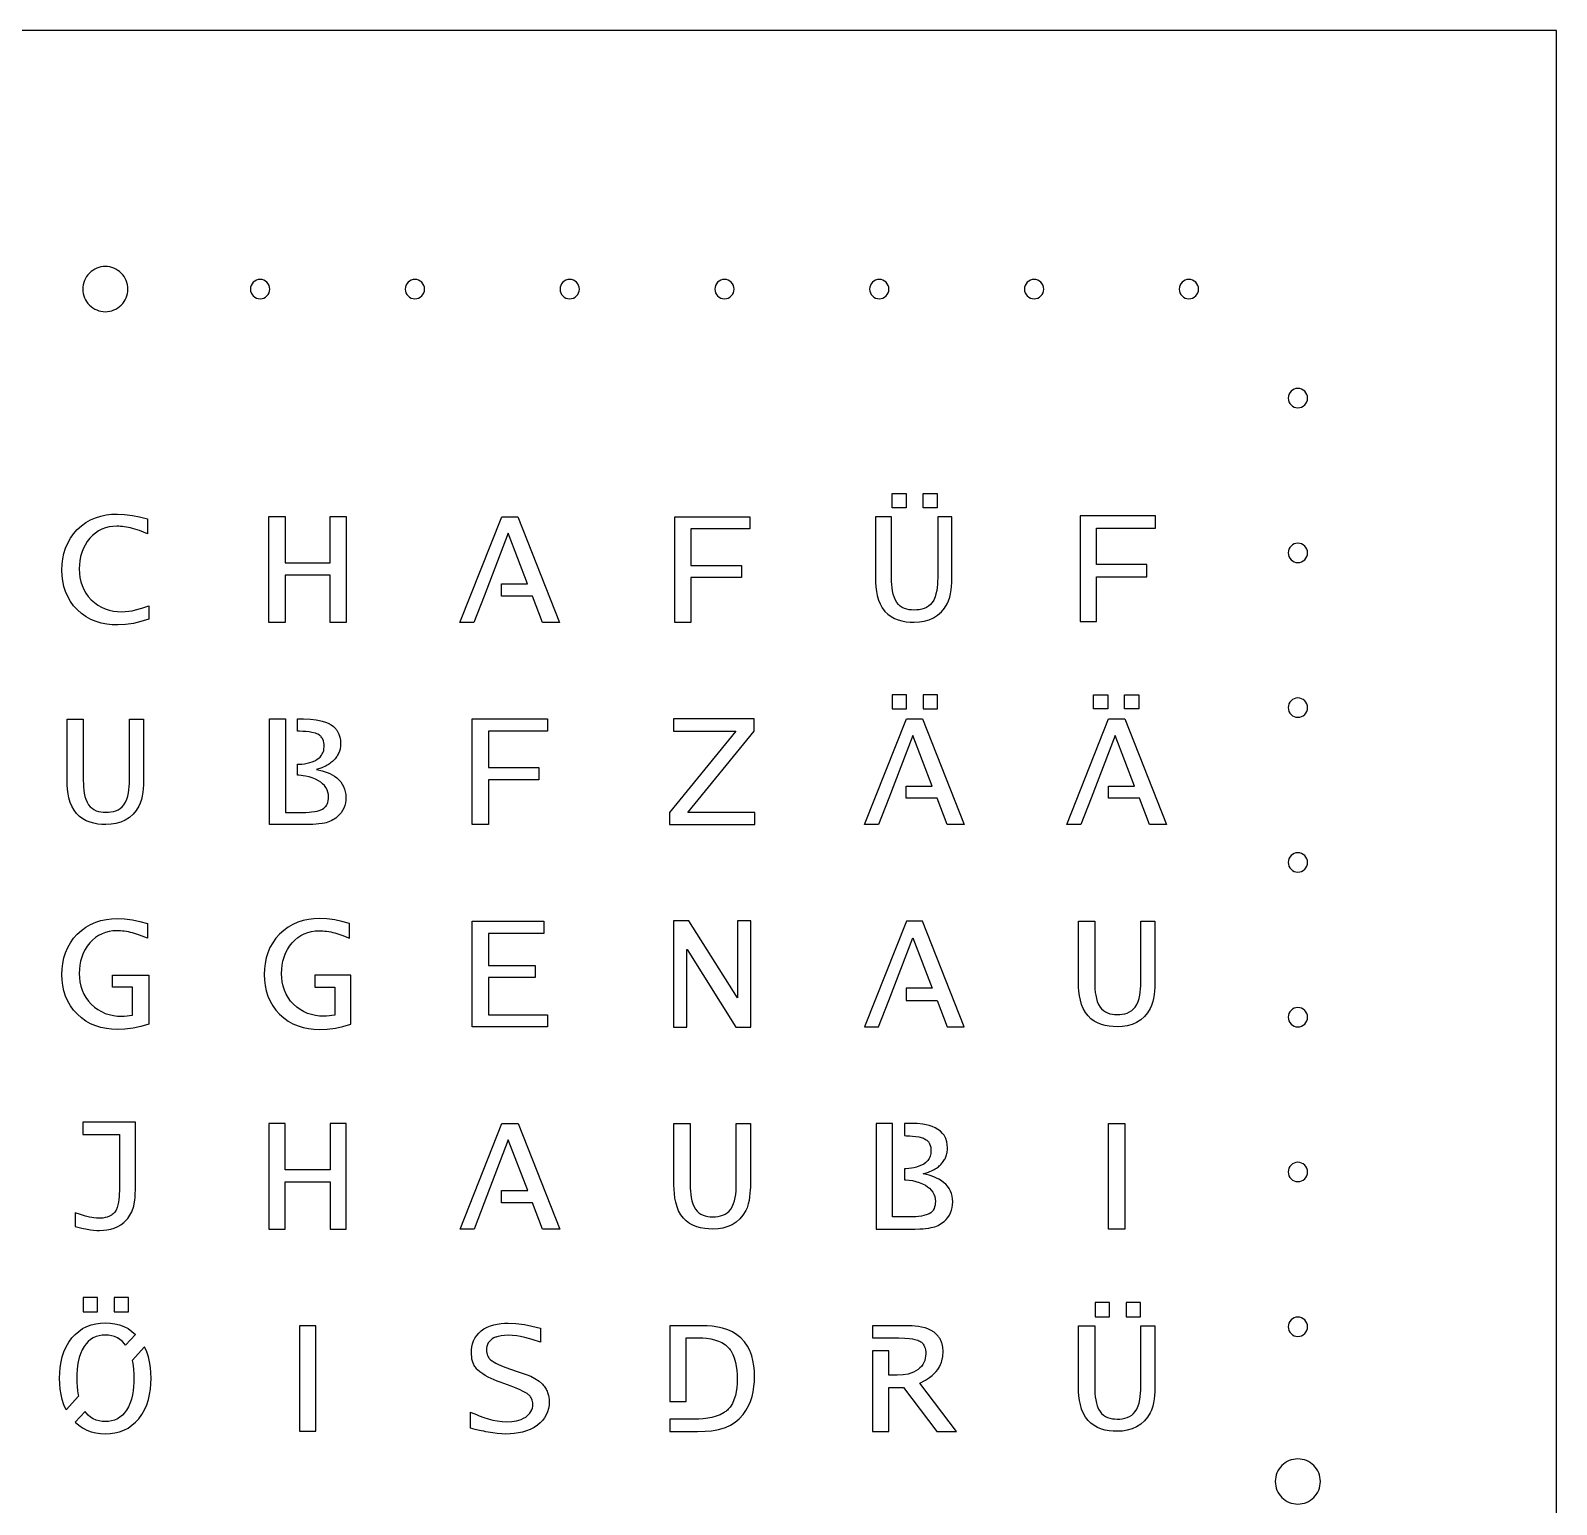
# Model space of a CAD drawing. Extents: x -337 to 6273, y 368 to 2065.
# Drawn here: x 1421.6 to 1658.2, y 685.8 to 914.4 of the extents above; entities that cross this region are included whole.
import ezdxf

# ---------------------------------------------------------------- set-up
doc = ezdxf.new("R2010")
doc.units = 0
doc.header["$LTSCALE"] = 100
doc.layers.add('EBENE_1', color=1, linetype='CONTINUOUS')

msp = doc.modelspace()

# ---------------------------------------------------------------- linework, layer by layer
at = {"layer": 'EBENE_1', "color": 7}
for points in [[(1208.216675, 464.36989), (1658.216675, 464.36989), (1658.216675, 914.36989), (1208.216675, 914.36989), (1208.216675, 464.36989)], [(1555.193814, 840.354493), (1555.193814, 842.565873), (1557.405194, 842.565873), (1557.405194, 840.354493), (1555.193814, 840.354493)], [(1559.995607, 840.354493), (1559.995607, 842.565873), (1562.206986, 842.565873), (1562.206986, 840.354493), (1559.995607, 840.354493)], [(1458.591691, 822.588072), (1458.591691, 838.988072), (1461.109852, 838.988072), (1461.109852, 831.817066), (1468.050771, 831.817066), (1468.050771, 838.988072), (1470.568932, 838.988072), (1470.568932, 822.588072), (1468.050771, 822.588072), (1468.050771, 829.92525), (1461.109852, 829.92525), (1461.109852, 822.588072), (1458.591691, 822.588072)], [(1503.657102, 822.56989), (1500.991343, 822.56989), (1499.443058, 826.673086), (1494.649421, 826.673086), (1494.649421, 828.5586), (1498.689487, 828.5586), (1495.680797, 836.400599), (1491.948295, 826.673086), (1490.374045, 822.56989), (1488.20301, 822.56989), (1494.670976, 838.96989), (1497.189136, 838.96989), (1503.657102, 822.56989)], [(1521.500824, 822.56989), (1521.500824, 838.96989), (1533.171284, 838.96989), (1533.171284, 837.078074), (1524.018985, 837.078074), (1524.018985, 831.428191), (1531.829117, 831.428191), (1531.829117, 829.536375), (1524.018985, 829.536375), (1524.018985, 822.56989), (1521.500824, 822.56989)], [(1564.470198, 838.96989), (1562.271601, 838.96989), (1562.271601, 829.5156), (1562.262716, 828.986839), (1562.238011, 828.516352), (1562.187001, 827.984597), (1562.118579, 827.525439), (1562.003428, 826.996011), (1561.869431, 826.559456), (1561.652877, 826.059448), (1561.41517, 825.674447), (1561.157565, 825.373623), (1560.860529, 825.118562), (1560.53911, 824.916837), (1560.166501, 824.74977), (1559.811425, 824.640097), (1559.402859, 824.559177), (1559.033507, 824.519245), (1558.615794, 824.504844), (1558.214747, 824.519638), (1557.859899, 824.560688), (1557.469593, 824.643317), (1557.129056, 824.755613), (1556.777475, 824.923396), (1556.471193, 825.127146), (1556.194242, 825.377589), (1555.950634, 825.674447), (1555.722565, 826.05646), (1555.514931, 826.548518), (1555.385589, 826.978687), (1555.274567, 827.49787), (1555.208227, 827.949366), (1555.158811, 828.47078), (1555.134789, 828.933063), (1555.12616, 829.451687), (1555.12616, 838.96989), (1552.608, 838.96989), (1552.608, 829.490035), (1552.624799, 828.763426), (1552.671686, 828.113471), (1552.766566, 827.389382), (1552.894654, 826.755878), (1553.099265, 826.053483), (1553.341341, 825.454768), (1553.689302, 824.825064), (1554.084383, 824.300323), (1554.526311, 823.86374), (1555.034103, 823.489506), (1555.5612, 823.202149), (1556.168018, 822.963031), (1556.738987, 822.806543), (1557.389725, 822.691174), (1557.979757, 822.633661), (1558.641359, 822.613028), (1559.456696, 822.653267), (1560.173749, 822.764653), (1560.943165, 822.983937), (1561.619827, 823.285465), (1562.26401, 823.699844), (1562.842143, 824.215731), (1563.312846, 824.780971), (1563.741593, 825.463535), (1563.946325, 825.911867), (1564.137931, 826.518415), (1564.24877, 827.017972), (1564.344696, 827.628668), (1564.400797, 828.150247), (1564.44268, 828.754584), (1564.454851, 829.02871), (1564.463702, 829.320043), (1564.468529, 829.595438), (1564.470198, 829.886294), (1564.470198, 838.96989)], [(1584.355423, 822.709606), (1586.873583, 822.709606), (1586.873583, 829.676091), (1594.683716, 829.676091), (1594.683716, 831.567907), (1586.873583, 831.567907), (1586.873583, 837.21779), (1596.025882, 837.21779), (1596.025882, 839.109606), (1584.355423, 839.109606), (1584.355423, 822.709606)], [(1555.210089, 809.1642), (1557.421468, 809.1642), (1557.421468, 811.37558), (1555.210089, 811.37558), (1555.210089, 809.1642)], [(1560.011882, 809.1642), (1562.223261, 809.1642), (1562.223261, 811.37558), (1560.011882, 811.37558), (1560.011882, 809.1642)], [(1586.453438, 809.170621), (1586.453438, 811.382), (1588.664817, 811.382), (1588.664817, 809.170621), (1586.453438, 809.170621)], [(1591.255231, 809.170621), (1591.255231, 811.382), (1593.46661, 811.382), (1593.46661, 809.170621), (1591.255231, 809.170621)], [(1439.147774, 807.602866), (1439.147774, 798.51927), (1439.146106, 798.228415), (1439.141278, 797.953019), (1439.132427, 797.661686), (1439.120256, 797.38756), (1439.078373, 796.783223), (1439.022273, 796.261644), (1438.926346, 795.650948), (1438.815507, 795.151391), (1438.623901, 794.544844), (1438.419169, 794.096511), (1437.990422, 793.413948), (1437.519719, 792.848707), (1436.941587, 792.332821), (1436.297404, 791.918441), (1435.620742, 791.616913), (1434.851326, 791.397629), (1434.134273, 791.286244), (1433.318935, 791.246004), (1432.657333, 791.266638), (1432.067302, 791.32415), (1431.416563, 791.439519), (1430.845595, 791.596007), (1430.238777, 791.835125), (1429.711679, 792.122482), (1429.203887, 792.496716), (1428.76196, 792.9333), (1428.366878, 793.45804), (1428.018917, 794.087745), (1427.776842, 794.686459), (1427.572231, 795.388854), (1427.444142, 796.022358), (1427.349263, 796.746448), (1427.302375, 797.396402), (1427.285576, 798.123011), (1427.285576, 807.602866), (1429.803737, 807.602866), (1429.803737, 798.084664), (1429.812366, 797.56604), (1429.836388, 797.103756), (1429.885804, 796.582343), (1429.952144, 796.130847), (1430.063165, 795.611664), (1430.192507, 795.181495), (1430.400142, 794.689437), (1430.628211, 794.307423), (1430.871819, 794.010565), (1431.14877, 793.760122), (1431.455052, 793.556372), (1431.806633, 793.388589), (1432.147169, 793.276294), (1432.537476, 793.193665), (1432.892323, 793.152615), (1433.29337, 793.13782), (1433.711083, 793.152221), (1434.080435, 793.192154), (1434.489002, 793.273074), (1434.844077, 793.382746), (1435.216686, 793.549814), (1435.538105, 793.751539), (1435.835142, 794.006599), (1436.092747, 794.307423), (1436.330453, 794.692424), (1436.547007, 795.192432), (1436.681005, 795.628988), (1436.796155, 796.158416), (1436.864578, 796.617573), (1436.915587, 797.149328), (1436.940292, 797.619816), (1436.949177, 798.148577), (1436.949177, 807.602866), (1439.147774, 807.602866)], [(1490.108718, 791.224435), (1490.108718, 807.624435), (1501.779178, 807.624435), (1501.779178, 805.732619), (1492.626878, 805.732619), (1492.626878, 800.082736), (1500.437011, 800.082736), (1500.437011, 798.19092), (1492.626878, 798.19092), (1492.626878, 791.224435), (1490.108718, 791.224435)], [(1527.569626, 807.624435), (1521.312572, 807.624435), (1521.312572, 805.732619), (1530.976173, 805.732619), (1520.686228, 793.116251), (1520.686228, 791.224435), (1533.92894, 791.224435), (1533.92894, 793.116251), (1523.549517, 793.116251), (1533.82668, 805.732619), (1533.82668, 807.624435), (1527.569626, 807.624435)], [(1566.398266, 791.224435), (1563.732508, 791.224435), (1562.184222, 795.327631), (1557.390585, 795.327631), (1557.390585, 797.213145), (1561.430652, 797.213145), (1558.421961, 805.055145), (1554.689459, 795.327631), (1553.115209, 791.224435), (1550.944174, 791.224435), (1557.41214, 807.624435), (1559.930301, 807.624435), (1566.398266, 791.224435)], [(1597.761903, 791.224435), (1595.096144, 791.224435), (1593.547859, 795.327631), (1588.754221, 795.327631), (1588.754221, 797.213145), (1592.794288, 797.213145), (1589.785597, 805.055145), (1586.053095, 795.327631), (1584.478846, 791.224435), (1582.307811, 791.224435), (1588.775777, 807.624435), (1591.293937, 807.624435), (1597.761903, 791.224435)], [(1490.108718, 759.860799), (1490.108718, 776.260799), (1501.191181, 776.260799), (1501.191181, 774.368983), (1492.626878, 774.368983), (1492.626878, 769.396575), (1499.887362, 769.396575), (1499.887362, 767.504759), (1492.626878, 767.504759), (1492.626878, 761.752615), (1501.779178, 761.752615), (1501.779178, 759.860799), (1490.108718, 759.860799)], [(1521.312572, 759.835234), (1523.370562, 759.835234), (1523.370562, 771.861408), (1523.408909, 771.861408), (1530.976573, 759.835234), (1533.302596, 759.835234), (1533.302596, 776.286364), (1531.244607, 776.286364), (1531.244607, 764.37044), (1531.219042, 764.37044), (1523.702308, 776.286364), (1521.312572, 776.286364), (1521.312572, 759.835234)], [(1566.398266, 759.860799), (1559.930301, 776.260799), (1557.41214, 776.260799), (1550.944174, 759.860799), (1553.115209, 759.860799), (1554.689459, 763.963995), (1558.421961, 773.691508), (1561.430652, 765.849509), (1557.390585, 765.849509), (1557.390585, 763.963995), (1562.184222, 763.963995), (1563.732508, 759.860799), (1566.398266, 759.860799)], [(1595.965956, 776.23923), (1595.965956, 767.155634), (1595.964288, 766.864779), (1595.95946, 766.589383), (1595.950609, 766.29805), (1595.938438, 766.023924), (1595.896555, 765.419587), (1595.840455, 764.898008), (1595.744528, 764.287312), (1595.633689, 763.787755), (1595.442083, 763.181208), (1595.237351, 762.732875), (1594.808604, 762.050311), (1594.337901, 761.485071), (1593.759768, 760.969184), (1593.115585, 760.554805), (1592.438923, 760.253277), (1591.669507, 760.033993), (1590.952455, 759.922607), (1590.137117, 759.882368), (1589.475515, 759.903002), (1588.885483, 759.960514), (1588.234745, 760.075883), (1587.663776, 760.232371), (1587.056958, 760.471489), (1586.529861, 760.758846), (1586.022069, 761.13308), (1585.580141, 761.569663), (1585.18506, 762.094404), (1584.837099, 762.724108), (1584.595024, 763.322823), (1584.390413, 764.025218), (1584.262324, 764.658722), (1584.167444, 765.382811), (1584.120557, 766.032766), (1584.103758, 766.759375), (1584.103758, 776.23923), (1586.621918, 776.23923), (1586.621918, 766.721027), (1586.630548, 766.202403), (1586.654569, 765.74012), (1586.703985, 765.218706), (1586.770325, 764.76721), (1586.881347, 764.248028), (1587.010689, 763.817859), (1587.218324, 763.3258), (1587.446392, 762.943787), (1587.690001, 762.646929), (1587.966951, 762.396486), (1588.273233, 762.192736), (1588.624815, 762.024953), (1588.965351, 761.912657), (1589.355657, 761.830028), (1589.710505, 761.788978), (1590.111552, 761.774184), (1590.529265, 761.788585), (1590.898617, 761.828517), (1591.307183, 761.909438), (1591.662259, 762.01911), (1592.034868, 762.186177), (1592.356287, 762.387903), (1592.653324, 762.642963), (1592.910929, 762.943787), (1593.148635, 763.328788), (1593.365189, 763.828796), (1593.499187, 764.265351), (1593.614337, 764.794779), (1593.68276, 765.253937), (1593.733769, 765.785692), (1593.758474, 766.256179), (1593.767359, 766.78494), (1593.767359, 776.23923), (1595.965956, 776.23923)], [(1458.591691, 728.497163), (1461.109852, 728.497163), (1461.109852, 735.834341), (1468.050771, 735.834341), (1468.050771, 728.497163), (1470.568932, 728.497163), (1470.568932, 744.897163), (1468.050771, 744.897163), (1468.050771, 737.726157), (1461.109852, 737.726157), (1461.109852, 744.897163), (1458.591691, 744.897163), (1458.591691, 728.497163)], [(1503.670994, 728.497163), (1501.005235, 728.497163), (1499.45695, 732.600358), (1494.663312, 732.600358), (1494.663312, 734.485873), (1498.703379, 734.485873), (1495.694688, 742.327872), (1491.962186, 732.600358), (1490.387936, 728.497163), (1488.216902, 728.497163), (1494.684867, 744.897163), (1497.203028, 744.897163), (1503.670994, 728.497163)], [(1533.238683, 744.875594), (1533.238683, 735.791997), (1533.237015, 735.501142), (1533.232187, 735.225746), (1533.223336, 734.934413), (1533.211165, 734.660288), (1533.169282, 734.055951), (1533.113182, 733.534371), (1533.017255, 732.923675), (1532.906416, 732.424118), (1532.71481, 731.817571), (1532.510078, 731.369238), (1532.081331, 730.686675), (1531.610628, 730.121435), (1531.032496, 729.605548), (1530.388313, 729.191168), (1529.711651, 728.889641), (1528.942235, 728.670356), (1528.225182, 728.558971), (1527.409844, 728.518732), (1526.748242, 728.539365), (1526.158211, 728.596877), (1525.507472, 728.712247), (1524.936504, 728.868735), (1524.329686, 729.107852), (1523.802589, 729.395209), (1523.294796, 729.769443), (1522.852869, 730.206027), (1522.457788, 730.730768), (1522.109826, 731.360472), (1521.867751, 731.959187), (1521.66314, 732.661582), (1521.535051, 733.295086), (1521.440172, 734.019175), (1521.393284, 734.66913), (1521.376485, 735.395739), (1521.376485, 744.875594), (1523.894646, 744.875594), (1523.894646, 735.357391), (1523.903275, 734.838767), (1523.927297, 734.376483), (1523.976713, 733.85507), (1524.043053, 733.403574), (1524.154074, 732.884391), (1524.283416, 732.454222), (1524.491051, 731.962164), (1524.71912, 731.58015), (1524.962728, 731.283293), (1525.239679, 731.03285), (1525.545961, 730.829099), (1525.897542, 730.661316), (1526.238078, 730.549021), (1526.628385, 730.466392), (1526.983233, 730.425342), (1527.384279, 730.410548), (1527.801992, 730.424949), (1528.171344, 730.464881), (1528.579911, 730.545801), (1528.934986, 730.655473), (1529.307596, 730.822541), (1529.629015, 731.024266), (1529.926051, 731.279326), (1530.183656, 731.58015), (1530.421362, 731.965152), (1530.637916, 732.465159), (1530.771914, 732.901715), (1530.887064, 733.431143), (1530.955487, 733.890301), (1531.006497, 734.422055), (1531.031201, 734.892543), (1531.040086, 735.421304), (1531.040086, 744.875594), (1533.238683, 744.875594)], [(1591.293937, 728.515345), (1588.775777, 728.515345), (1588.775777, 744.878981), (1591.293937, 744.878981), (1591.293937, 728.515345)], [(1429.800998, 715.682212), (1432.012378, 715.682212), (1432.012378, 717.893592), (1429.800998, 717.893592), (1429.800998, 715.682212)], [(1434.602791, 715.682212), (1436.81417, 715.682212), (1436.81417, 717.893592), (1434.602791, 717.893592), (1434.602791, 715.682212)], [(1586.689572, 714.898569), (1588.900952, 714.898569), (1588.900952, 717.109949), (1586.689572, 717.109949), (1586.689572, 714.898569)], [(1591.491365, 714.898569), (1593.702745, 714.898569), (1593.702745, 717.109949), (1591.491365, 717.109949), (1591.491365, 714.898569)], [(1436.181449, 710.736222), (1435.86516, 711.075232), (1435.486433, 711.390058), (1435.081586, 711.642068), (1434.648262, 711.834862), (1434.173203, 711.973581), (1433.716853, 712.047777), (1433.210284, 712.074163), (1432.704006, 712.047799), (1432.248254, 711.973696), (1431.773535, 711.834991), (1431.340934, 711.642264), (1430.936852, 711.39021), (1430.559198, 711.075357), (1430.244094, 710.73631), (1429.944345, 710.329346), (1429.640965, 709.801041), (1429.371469, 709.179395), (1429.184329, 708.602487), (1429.026312, 707.939044), (1428.925532, 707.338882), (1428.851157, 706.663891), (1428.813646, 706.051974), (1428.800307, 705.376111), (1428.813614, 704.698427), (1428.851025, 704.085096), (1428.925268, 703.408188), (1429.025844, 702.806703), (1429.067017, 702.610135), (1427.130658, 700.505461), (1426.803115, 701.244997), (1426.531402, 702.064784), (1426.346407, 702.844303), (1426.211077, 703.705386), (1426.140815, 704.50261), (1426.115974, 705.376111), (1426.140879, 706.247958), (1426.211338, 707.043963), (1426.346897, 707.903084), (1426.532243, 708.681316), (1426.804074, 709.498992), (1427.131866, 710.237332), (1427.55358, 710.96933), (1428.041444, 711.633165), (1428.553397, 712.189392), (1429.091742, 712.657485), (1429.700489, 713.071702), (1430.352069, 713.406836), (1431.023225, 713.655806), (1431.754436, 713.835655), (1432.451731, 713.931958), (1433.216675, 713.965979), (1433.981916, 713.931931), (1434.679456, 713.835553), (1435.410649, 713.655645), (1436.08179, 713.406612), (1436.733247, 713.071472), (1437.34189, 712.657267), (1437.880087, 712.189262), (1436.347469, 710.523426), (1436.181449, 710.736222)], [(1465.839392, 697.151708), (1465.839392, 713.515345), (1463.321231, 713.515345), (1463.321231, 697.151708), (1465.839392, 697.151708)], [(1595.965956, 713.513966), (1595.965956, 704.43037), (1595.964288, 704.139514), (1595.95946, 703.864119), (1595.950609, 703.572786), (1595.938438, 703.29866), (1595.896555, 702.694323), (1595.840455, 702.172744), (1595.744528, 701.562048), (1595.633689, 701.062491), (1595.442083, 700.455943), (1595.237351, 700.007611), (1594.808604, 699.325047), (1594.337901, 698.759807), (1593.759768, 698.24392), (1593.115585, 697.829541), (1592.438923, 697.528013), (1591.669507, 697.308729), (1590.952455, 697.197343), (1590.137117, 697.157104), (1589.475515, 697.177737), (1588.885483, 697.23525), (1588.234745, 697.350619), (1587.663776, 697.507107), (1587.056958, 697.746225), (1586.529861, 698.033581), (1586.022069, 698.407816), (1585.580141, 698.844399), (1585.18506, 699.36914), (1584.837099, 699.998844), (1584.595024, 700.597559), (1584.390413, 701.299954), (1584.262324, 701.933458), (1584.167444, 702.657547), (1584.120557, 703.307502), (1584.103758, 704.034111), (1584.103758, 713.513966), (1586.621918, 713.513966), (1586.621918, 703.995763), (1586.630548, 703.477139), (1586.654569, 703.014856), (1586.703985, 702.493442), (1586.770325, 702.041946), (1586.881347, 701.522763), (1587.010689, 701.092594), (1587.218324, 700.600536), (1587.446392, 700.218522), (1587.690001, 699.921665), (1587.966951, 699.671222), (1588.273233, 699.467472), (1588.624815, 699.299689), (1588.965351, 699.187393), (1589.355657, 699.104764), (1589.710505, 699.063714), (1590.111552, 699.04892), (1590.529265, 699.063321), (1590.898617, 699.103253), (1591.307183, 699.184173), (1591.662259, 699.293846), (1592.034868, 699.460913), (1592.356287, 699.662638), (1592.653324, 699.917699), (1592.910929, 700.218522), (1593.148635, 700.603524), (1593.365189, 701.103531), (1593.499187, 701.540087), (1593.614337, 702.069515), (1593.68276, 702.528673), (1593.733769, 703.060428), (1593.758474, 703.530915), (1593.767359, 704.059676), (1593.767359, 713.513966), (1595.965956, 713.513966)], [(1435.486776, 699.349628), (1435.082054, 699.09762), (1434.648658, 698.904723), (1434.173516, 698.765929), (1433.717026, 698.691681), (1433.210284, 698.665277), (1432.704179, 698.691623), (1432.248568, 698.765674), (1431.773932, 698.904302), (1431.341403, 699.096927), (1430.937195, 699.348982), (1430.559433, 699.663859), (1430.244205, 700.002995), (1430.081689, 700.212039), (1428.553264, 698.550178), (1429.09146, 698.082173), (1429.700103, 697.667968), (1430.35156, 697.332828), (1431.022701, 697.083795), (1431.753894, 696.903887), (1432.451434, 696.807509), (1433.216675, 696.773461), (1433.981619, 696.807482), (1434.678914, 696.903785), (1435.410125, 697.083634), (1436.081281, 697.332604), (1436.732861, 697.667738), (1437.341608, 698.081955), (1437.879953, 698.550048), (1438.391906, 699.106275), (1438.880248, 699.771083), (1439.302502, 700.505084), (1439.630107, 701.244667), (1439.901873, 702.064514), (1440.086891, 702.844037), (1440.222242, 703.705126), (1440.292527, 704.502468), (1440.317377, 705.376111), (1440.29248, 706.247816), (1440.222043, 707.043703), (1440.086506, 707.902818), (1439.901183, 708.681046), (1439.629403, 709.498663), (1439.301673, 710.236957), (1437.365149, 708.131367), (1437.405567, 707.940088), (1437.507002, 707.339716), (1437.581857, 706.664511), (1437.619616, 706.05231), (1437.633043, 705.376111), (1437.619653, 704.698199), (1437.582006, 704.08467), (1437.507302, 703.407597), (1437.406094, 702.805938), (1437.247225, 702.140455), (1437.059115, 701.562285), (1436.787894, 700.93907), (1436.482614, 700.410094), (1436.181561, 700.003352), (1435.865394, 699.664431), (1435.486776, 699.349628)]]:
    msp.add_lwpolyline(points, close=True, dxfattribs=at)
for points in [[(1436.716262, 874.269555, 0.199589), (1435.691136, 876.744428, 0.199589), (1433.216262, 877.769555, 0.199589), (1430.741388, 876.744428, 0.199589), (1429.716262, 874.269555, 0.199589), (1430.741388, 871.794681, 0.199589), (1433.216262, 870.769555, 0.199589), (1435.691136, 871.794681, 0.199589), (1436.716262, 874.269555)], [(1458.716262, 874.269555, 0.199589), (1458.276922, 875.330215, 0.199589), (1457.216262, 875.769555, 0.199589), (1456.155602, 875.330215, 0.199589), (1455.716262, 874.269555, 0.199589), (1456.155602, 873.208894, 0.199589), (1457.216262, 872.769555, 0.199589), (1458.276922, 873.208894, 0.199589), (1458.716262, 874.269555)], [(1482.716262, 874.269555, 0.199589), (1482.276922, 875.330215, 0.199589), (1481.216262, 875.769555, 0.199589), (1480.155602, 875.330215, 0.199589), (1479.716262, 874.269555, 0.199589), (1480.155602, 873.208894, 0.199589), (1481.216262, 872.769555, 0.199589), (1482.276922, 873.208894, 0.199589), (1482.716262, 874.269555)], [(1506.716262, 874.269555, 0.199589), (1506.276922, 875.330215, 0.199589), (1505.216262, 875.769555, 0.199589), (1504.155602, 875.330215, 0.199589), (1503.716262, 874.269555, 0.199589), (1504.155602, 873.208894, 0.199589), (1505.216262, 872.769555, 0.199589), (1506.276922, 873.208894, 0.199589), (1506.716262, 874.269555)], [(1530.716262, 874.269555, 0.199589), (1530.276922, 875.330215, 0.199589), (1529.216262, 875.769555, 0.199589), (1528.155602, 875.330215, 0.199589), (1527.716262, 874.269555, 0.199589), (1528.155602, 873.208894, 0.199589), (1529.216262, 872.769555, 0.199589), (1530.276922, 873.208894, 0.199589), (1530.716262, 874.269555)], [(1554.716262, 874.269555, 0.199589), (1554.276922, 875.330215, 0.199589), (1553.216262, 875.769555, 0.199589), (1552.155602, 875.330215, 0.199589), (1551.716262, 874.269555, 0.199589), (1552.155602, 873.208894, 0.199589), (1553.216262, 872.769555, 0.199589), (1554.276922, 873.208894, 0.199589), (1554.716262, 874.269555)], [(1578.716262, 874.269555, 0.199589), (1578.276922, 875.330215, 0.199589), (1577.216262, 875.769555, 0.199589), (1576.155602, 875.330215, 0.199589), (1575.716262, 874.269555, 0.199589), (1576.155602, 873.208894, 0.199589), (1577.216262, 872.769555, 0.199589), (1578.276922, 873.208894, 0.199589), (1578.716262, 874.269555)], [(1602.716262, 874.269555, 0.199589), (1602.276922, 875.330215, 0.199589), (1601.216262, 875.769555, 0.199589), (1600.155602, 875.330215, 0.199589), (1599.716262, 874.269555, 0.199589), (1600.155602, 873.208894, 0.199589), (1601.216262, 872.769555, 0.199589), (1602.276922, 873.208894, 0.199589), (1602.716262, 874.269555)], [(1618.116262, 858.869555, 0.199589), (1617.055602, 858.430215, 0.199589), (1616.616262, 857.369555, 0.199589), (1617.055602, 856.308894, 0.199589), (1618.116262, 855.869555, 0.199589), (1619.176922, 856.308894, 0.199589), (1619.616262, 857.369555, 0.199589), (1619.176922, 858.430215, 0.199589), (1618.116262, 858.869555)], [(1439.946683, 823.099373), (1438.727714, 822.71017), (1437.599734, 822.440192), (1436.343176, 822.251387), (1435.178795, 822.191813), (1434.280307, 822.224251), (1433.457625, 822.316254), (1432.583963, 822.489825), (1431.784193, 822.728731), (1430.976031, 823.063225), (1430.230147, 823.471693), (1429.531091, 823.961946), (1428.877002, 824.537409), (1428.294934, 825.173625), (1427.800454, 825.849466), (1427.382224, 826.579635), (1427.040738, 827.367004), (1426.794212, 828.153452), (1426.61541, 829.010514), (1426.520214, 829.820648), (1426.486667, 830.704985), (1426.519994, 831.601003), (1426.614649, 832.423066), (1426.792166, 833.292459), (1427.036891, 834.091235), (1427.376244, 834.892899), (1427.791493, 835.636772), (1428.284578, 836.329264), (1428.86422, 836.981213), (1429.507001, 837.565232), (1430.188177, 838.061353), (1430.924384, 838.482002), (1431.716408, 838.825303), (1432.508859, 839.073966), (1433.370777, 839.254209), (1434.186897, 839.350447), (1435.076535, 839.384331), (1436.206698, 839.335896), (1437.428406, 839.182375), (1438.535428, 838.961064), (1439.72938, 838.642943), (1439.72938, 836.329303), (1438.521535, 836.82496), (1437.423539, 837.165812, 0.030009), (1436.155121, 837.415002, 0.033509), (1434.999839, 837.492515), (1434.387562, 837.464209), (1433.822519, 837.383426), (1433.239455, 837.23648), (1432.694973, 837.031976), (1432.173804, 836.764323), (1431.677462, 836.432451), (1431.238637, 836.063905), (1430.813557, 835.626264), (1430.41119, 835.119321), (1430.06718, 834.580916), (1429.782146, 834.014741), (1429.548504, 833.405984), (1429.380757, 832.805043), (1429.25906, 832.154112), (1429.193874, 831.538415), (1429.171001, 830.871158), (1429.19754, 830.189296), (1429.273097, 829.561572), (1429.413412, 828.902227), (1429.607344, 828.29277), (1429.872187, 827.687621), (1430.197266, 827.121309), (1430.577074, 826.599322), (1431.024469, 826.103271), (1431.520623, 825.655792), (1432.042722, 825.275928), (1432.609107, 824.950844), (1433.214338, 824.686007), (1433.823789, 824.492117), (1434.483128, 824.35184), (1435.110688, 824.276326), (1435.792357, 824.249802), (1436.297901, 824.267803), (1436.857575, 824.325759), (1437.359396, 824.407376), (1437.908236, 824.524858), (1438.852607, 824.786752), (1439.946683, 825.170145), (1439.946683, 823.099373)], [(1618.116262, 834.869555, 0.199589), (1617.055602, 834.430215, 0.199589), (1616.616262, 833.369555, 0.199589), (1617.055602, 832.308894, 0.199589), (1618.116262, 831.869555, 0.199589), (1619.176922, 832.308894, 0.199589), (1619.616262, 833.369555, 0.199589), (1619.176922, 834.430215, 0.199589), (1618.116262, 834.869555)], [(1618.116262, 810.869555, 0.199589), (1617.055602, 810.430215, 0.199589), (1616.616262, 809.369555, 0.199589), (1617.055602, 808.308894, 0.199589), (1618.116262, 807.869555, 0.199589), (1619.176922, 808.308894, 0.199589), (1619.616262, 809.369555, 0.199589), (1619.176922, 810.430215, 0.199589), (1618.116262, 810.869555)], [(1467.111325, 802.937444), (1467.143211, 803.367849), (1467.130919, 803.667807), (1467.097262, 803.927562), (1467.027184, 804.21741), (1466.932377, 804.463147, 0.041883), (1466.789327, 804.712132, 0.043934), (1466.61441, 804.922772, 0.042899), (1466.408028, 805.098102), (1466.158955, 805.246883, 0.040387), (1465.802747, 805.388211), (1465.238611, 805.528533), (1464.818853, 805.597363), (1464.281614, 805.657984), (1463.839666, 805.691394), (1463.317436, 805.716517), (1463.013454, 805.727189), (1463.013454, 807.621939), (1463.947576, 807.624435), (1465.020495, 807.587834), (1465.897797, 807.491222), (1466.407802, 807.398581), (1466.854783, 807.289038), (1467.349052, 807.128724), (1467.769943, 806.949974), (1468.220652, 806.698805), (1468.591971, 806.424915), (1468.945505, 806.074036, -0.04114), (1469.226612, 805.68682, -0.040138), (1469.438909, 805.26416), (1469.592408, 804.784744), (1469.671198, 804.332164), (1469.699719, 803.815238, -0.045085), (1469.63512, 803.100278, -0.048713), (1469.453002, 802.46109, -0.049106), (1469.149126, 801.867357, -0.045776), (1468.709072, 801.303469, -0.044137), (1468.142055, 800.797645, -0.040199), (1467.435372, 800.354738), (1466.758465, 800.054803), (1465.941652, 799.80152), (1466.8526, 799.577504), (1467.598559, 799.324065), (1468.014098, 799.14579), (1468.380386, 798.959736), (1468.765752, 798.726193), (1469.09803, 798.483594), (1469.43045, 798.187138), (1469.709639, 797.877297), (1469.960441, 797.522818), (1470.162727, 797.14564), (1470.315095, 796.752601), (1470.424906, 796.325954), (1470.48412, 795.916715), (1470.505019, 795.468239), (1470.486035, 795.018336), (1470.432515, 794.610643), (1470.330978, 794.178573), (1470.191004, 793.786031), (1469.998235, 793.399193), (1469.760955, 793.042642), (1469.487418, 792.724415), (1469.162852, 792.425994, -0.124507), (1467.181558, 791.460912), (1466.810651, 791.394185), (1466.294188, 791.329998), (1465.891295, 791.294829), (1465.39926, 791.264269), (1464.614687, 791.235654), (1463.602447, 791.224435), (1458.655604, 791.224435), (1458.655604, 807.624435), (1461.173764, 807.624435), (1461.173764, 800.530125), (1461.173764, 793.116251), (1463.449057, 793.116251), (1463.91392, 793.120972), (1464.324946, 793.134043), (1464.796041, 793.161597), (1465.197033, 793.198322), (1465.677931, 793.263615), (1466.059447, 793.338214), (1466.550343, 793.48042), (1466.881169, 793.627553), (1467.119553, 793.782816, 0.041793), (1467.318062, 793.963977, 0.042011), (1467.483975, 794.176194), (1467.619994, 794.425249), (1467.71012, 794.669153), (1467.776681, 794.954694), (1467.808944, 795.211586), (1467.820686, 795.506587), (1467.794583, 795.907376), (1467.720452, 796.272839), (1467.589722, 796.635977), (1467.404968, 796.977534), (1467.183575, 797.275584), (1466.903046, 797.565032), (1466.620571, 797.796814), (1466.280389, 798.024747), (1465.824585, 798.26902), (1465.300412, 798.485208), (1464.809337, 798.639113), (1464.253565, 798.768529), (1463.243948, 798.897163), (1463.013589, 798.897858), (1463.013589, 800.597858), (1463.243948, 800.597163), (1463.686921, 800.617785), (1464.115354, 800.678328), (1464.493423, 800.749913), (1464.916383, 800.855093), (1465.278296, 800.971869), (1465.68269, 801.141633), (1466.014131, 801.32394), (1466.361687, 801.579566, 0.041938), (1466.631535, 801.85336, 0.047591), (1466.861155, 802.189568, 0.047506), (1467.023413, 802.563759, 0.041602), (1467.111325, 802.937444)], [(1618.116262, 786.869555, 0.199589), (1617.055602, 786.430215, 0.199589), (1616.616262, 785.369555, 0.199589), (1617.055602, 784.308894, 0.199589), (1618.116262, 783.869555, 0.199589), (1619.176922, 784.308894, 0.199589), (1619.616262, 785.369555, 0.199589), (1619.176922, 786.430215, 0.199589), (1618.116262, 786.869555)], [(1439.735771, 775.91567), (1439.735771, 773.602031), (1438.527926, 774.097687), (1437.429931, 774.43854, 0.030009), (1436.161512, 774.687729, 0.033509), (1435.006231, 774.765242), (1434.393953, 774.736936), (1433.82891, 774.656154), (1433.245847, 774.509207), (1432.701364, 774.304703), (1432.180195, 774.037051), (1431.683854, 773.705178), (1431.245028, 773.336632), (1430.819949, 772.898991), (1430.417582, 772.392048), (1430.073572, 771.853644), (1429.788537, 771.287468), (1429.554895, 770.678711), (1429.387149, 770.07777), (1429.265452, 769.426839), (1429.200265, 768.811142), (1429.177392, 768.143886), (1429.204052, 767.463311), (1429.28001, 766.836066), (1429.420707, 766.178293), (1429.615281, 765.569274), (1429.880135, 764.96573), (1430.205401, 764.399756), (1430.584368, 763.878651), (1431.030861, 763.382389), (1431.523629, 762.935602), (1432.039784, 762.556661), (1432.602245, 762.229845), (1433.200684, 761.963994), (1433.806503, 761.767846), (1434.459797, 761.626125), (1435.083844, 761.549431), (1435.760401, 761.522529), (1436.121009, 761.532721), (1436.592457, 761.569597), (1436.971024, 761.612762), (1437.422131, 761.67592), (1437.422131, 766.009201), (1434.341539, 766.009201), (1434.341539, 767.901017), (1439.940292, 767.901017), (1439.940292, 760.282623), (1438.696808, 759.930739), (1437.535227, 759.685681), (1436.26179, 759.517884), (1435.070143, 759.46454), (1434.185604, 759.497922), (1433.37312, 759.592812), (1432.515791, 759.770187), (1431.726491, 760.014922), (1430.937099, 760.352576), (1430.202511, 760.766164), (1429.520826, 761.25467), (1428.877002, 761.82931), (1428.298926, 762.466536), (1427.807989, 763.140248), (1427.390389, 763.86943), (1427.049787, 764.652167), (1426.802202, 765.437042), (1426.622852, 766.289262), (1426.526838, 767.097566), (1426.493059, 767.977713), (1426.526385, 768.873731), (1426.62104, 769.695794), (1426.798558, 770.565186), (1427.043282, 771.363962), (1427.382636, 772.165627), (1427.797884, 772.909499), (1428.29097, 773.601991), (1428.870611, 774.25394), (1429.513393, 774.837959), (1430.194569, 775.33408), (1430.930776, 775.75473), (1431.722799, 776.09803), (1432.51525, 776.346694), (1433.377168, 776.526936), (1434.193288, 776.623175), (1435.082926, 776.657058), (1436.213089, 776.608623), (1437.434798, 776.455102), (1438.54182, 776.233791), (1439.735771, 775.91567)], [(1471.099407, 775.91567), (1469.905456, 776.233791), (1468.798434, 776.455102), (1467.576725, 776.608623), (1466.446562, 776.657058), (1465.556925, 776.623175), (1464.740805, 776.526936), (1463.878886, 776.346694), (1463.086435, 776.09803), (1462.294412, 775.75473), (1461.558205, 775.33408), (1460.877029, 774.837959), (1460.234248, 774.25394), (1459.654606, 773.601991), (1459.16152, 772.909499), (1458.746272, 772.165627), (1458.406918, 771.363962), (1458.162194, 770.565186), (1457.984677, 769.695794), (1457.890021, 768.873731), (1457.856695, 767.977713), (1457.890474, 767.097566), (1457.986488, 766.289262), (1458.165838, 765.437042), (1458.413423, 764.652167), (1458.754025, 763.86943), (1459.171625, 763.140248), (1459.662563, 762.466536), (1460.240639, 761.82931), (1460.884462, 761.25467), (1461.566147, 760.766164), (1462.300736, 760.352576), (1463.090127, 760.014922), (1463.879427, 759.770187), (1464.736757, 759.592812), (1465.549241, 759.497922), (1466.43378, 759.46454), (1467.625427, 759.517884), (1468.898863, 759.685681), (1470.060444, 759.930739), (1471.303928, 760.282623), (1471.303928, 767.901017), (1465.705175, 767.901017), (1465.705175, 766.009201), (1468.785767, 766.009201), (1468.785767, 761.67592), (1468.33466, 761.612762), (1467.956093, 761.569597), (1467.484645, 761.532721), (1467.124037, 761.522529), (1466.447481, 761.549431), (1465.823433, 761.626125), (1465.170139, 761.767846), (1464.56432, 761.963994), (1463.965881, 762.229845), (1463.40342, 762.556661), (1462.887266, 762.935602), (1462.394497, 763.382389), (1461.948004, 763.878651), (1461.569038, 764.399756), (1461.243772, 764.96573), (1460.978917, 765.569274), (1460.784343, 766.178293), (1460.643646, 766.836066), (1460.567688, 767.463311), (1460.541028, 768.143886), (1460.563901, 768.811142), (1460.629088, 769.426839), (1460.750785, 770.07777), (1460.918532, 770.678711), (1461.152173, 771.287468), (1461.437208, 771.853644), (1461.781218, 772.392048), (1462.183585, 772.898991), (1462.608664, 773.336632), (1463.04749, 773.705178), (1463.543831, 774.037051), (1464.065, 774.304703), (1464.609483, 774.509207), (1465.192547, 774.656154), (1465.757589, 774.736936), (1466.369867, 774.765242, -0.033509), (1467.525148, 774.687729, -0.030009), (1468.793567, 774.43854), (1469.891562, 774.097687), (1471.099407, 773.602031), (1471.099407, 775.91567)], [(1618.116262, 762.869555, 0.199589), (1617.055602, 762.430215, 0.199589), (1616.616262, 761.369555, 0.199589), (1617.055602, 760.308894, 0.199589), (1618.116262, 759.869555, 0.199589), (1619.176922, 760.308894, 0.199589), (1619.616262, 761.369555, 0.199589), (1619.176922, 762.430215, 0.199589), (1618.116262, 762.869555)], [(1428.525483, 728.912595), (1429.553003, 728.662182), (1430.406296, 728.491558), (1430.913686, 728.410424), (1431.361045, 728.354444), (1431.880819, 728.311741), (1432.321897, 728.299033), (1432.926731, 728.320383), (1433.472008, 728.380328), (1434.061684, 728.497033), (1434.589668, 728.656627), (1435.132155, 728.888249), (1435.619303, 729.169766), (1436.074955, 729.515807), (1436.489006, 729.922416, 0.126821), (1437.613869, 732.0571), (1437.695602, 732.450715), (1437.772799, 732.972303), (1437.81763, 733.394371), (1437.856339, 733.901026), (1437.893445, 734.720967), (1437.907868, 735.764037), (1437.907868, 745.095292), (1429.714259, 745.095292), (1429.714259, 743.203476), (1435.389707, 743.203476), (1435.389707, 734.42187), (1435.382594, 733.96645), (1435.362893, 733.56371), (1435.321599, 733.104405), (1435.266425, 732.712204), (1435.17083, 732.252037), (1435.060474, 731.881225), (1434.871733, 731.443542, -0.045023), (1434.667493, 731.123975, -0.044085), (1434.43607, 730.873949, -0.042268), (1434.153545, 730.658541), (1433.865899, 730.502822), (1433.520412, 730.371665), (1433.206208, 730.290648), (1432.839202, 730.230391), (1432.513321, 730.201358), (1432.142942, 730.190849), (1431.825631, 730.203329), (1431.435994, 730.246544), (1431.112419, 730.300245), (1430.736913, 730.378544), (1430.124363, 730.53515), (1429.36913, 730.766064), (1428.525483, 731.04728), (1428.525483, 728.912595)], [(1561.202234, 740.210171, -0.041602), (1561.114322, 739.836486, -0.047506), (1560.952064, 739.462295, -0.047591), (1560.722444, 739.126088, -0.041938), (1560.452596, 738.852293), (1560.105041, 738.596667), (1559.773599, 738.41436), (1559.369205, 738.244597), (1559.007293, 738.12782), (1558.584332, 738.02264), (1558.206263, 737.951056), (1557.77783, 737.890512), (1557.334857, 737.86989), (1557.104498, 737.870586), (1557.104498, 736.170586), (1557.334857, 736.16989), (1558.344474, 736.041256), (1558.900246, 735.91184), (1559.391321, 735.757935), (1559.915494, 735.541748), (1560.371298, 735.297474), (1560.71148, 735.069542), (1560.993955, 734.83776), (1561.274484, 734.548311), (1561.495878, 734.250261), (1561.680631, 733.908705), (1561.811361, 733.545566), (1561.885492, 733.180103), (1561.911595, 732.779314), (1561.899853, 732.484314), (1561.86759, 732.227421), (1561.801029, 731.941881), (1561.710903, 731.697976), (1561.574884, 731.448921, -0.042011), (1561.408971, 731.236704, -0.041793), (1561.210462, 731.055543), (1560.972078, 730.90028), (1560.641252, 730.753148), (1560.150356, 730.610941), (1559.76884, 730.536342), (1559.287942, 730.471049), (1558.88695, 730.434324), (1558.415855, 730.40677), (1558.004829, 730.3937), (1557.539966, 730.388979), (1555.264673, 730.388979), (1555.264673, 737.802853), (1555.264673, 744.897163), (1552.746513, 744.897163), (1552.746513, 728.497163), (1557.693356, 728.497163), (1558.705596, 728.508382), (1559.490169, 728.536996), (1559.982204, 728.567557), (1560.385097, 728.602725), (1560.90156, 728.666912), (1561.272468, 728.73364, 0.124507), (1563.253761, 729.698722), (1563.578327, 729.997142), (1563.851864, 730.315369), (1564.089144, 730.67192), (1564.281913, 731.058758), (1564.421887, 731.451301), (1564.523424, 731.883371), (1564.576944, 732.291063), (1564.595928, 732.740966), (1564.575029, 733.189443), (1564.515815, 733.598681), (1564.406004, 734.025329), (1564.253636, 734.418368), (1564.05135, 734.795545), (1563.800548, 735.150024), (1563.521359, 735.459865), (1563.188939, 735.756321), (1562.856661, 735.99892), (1562.471295, 736.232463), (1562.105007, 736.418517), (1561.689468, 736.596793), (1560.943509, 736.850232), (1560.032561, 737.074248), (1560.849374, 737.32753), (1561.526281, 737.627465, 0.040199), (1562.232965, 738.070373, 0.044137), (1562.799981, 738.576196, 0.045776), (1563.240035, 739.140084, 0.049106), (1563.543911, 739.733817, 0.048713), (1563.726029, 740.373005, 0.045085), (1563.790628, 741.087966), (1563.762107, 741.604891), (1563.683317, 742.057471), (1563.529818, 742.536887, 0.040138), (1563.317521, 742.959547, 0.04114), (1563.036414, 743.346763), (1562.68288, 743.697642), (1562.311561, 743.971533), (1561.860852, 744.222701), (1561.439961, 744.401451), (1560.945692, 744.561765), (1560.498711, 744.671308), (1559.988706, 744.763949), (1559.111404, 744.860561), (1558.038485, 744.897163), (1557.104363, 744.894666), (1557.104363, 742.999917), (1557.408345, 742.989244), (1557.930575, 742.964121), (1558.372524, 742.930711), (1558.909762, 742.87009), (1559.32952, 742.80126), (1559.893656, 742.660938, -0.040387), (1560.249864, 742.51961), (1560.498937, 742.370829, -0.042899), (1560.705319, 742.195499, -0.043934), (1560.880236, 741.984859, -0.041883), (1561.023286, 741.735874), (1561.118093, 741.490137), (1561.188172, 741.20029), (1561.221828, 740.940534), (1561.23412, 740.640577), (1561.202234, 740.210171)], [(1618.116262, 738.869555, 0.199589), (1617.055602, 738.430215, 0.199589), (1616.616262, 737.369555, 0.199589), (1617.055602, 736.308894, 0.199589), (1618.116262, 735.869555, 0.199589), (1619.176922, 736.308894, 0.199589), (1619.616262, 737.369555, 0.199589), (1619.176922, 738.430215, 0.199589), (1618.116262, 738.869555)], [(1618.116262, 714.869555, 0.199589), (1617.055602, 714.430215, 0.199589), (1616.616262, 713.369555, 0.199589), (1617.055602, 712.308894, 0.199589), (1618.116262, 711.869555, 0.199589), (1619.176922, 712.308894, 0.199589), (1619.616262, 713.369555, 0.199589), (1619.176922, 714.430215, 0.199589), (1618.116262, 714.869555)], [(1500.667097, 713.15005), (1500.667097, 710.964236), (1499.377467, 711.415782), (1498.244028, 711.725099), (1497.597076, 711.859384), (1496.996758, 711.953029), (1496.339316, 712.017617), (1495.733036, 712.037969), (1495.092019, 712.015535), (1494.568565, 711.956361), (1493.929713, 711.812099, 0.042851), (1493.453239, 711.624732), (1493.186702, 711.47162), (1492.966861, 711.30431), (1492.75989, 711.09227, 0.040795), (1492.594871, 710.857569), (1492.471589, 710.604153), (1492.382292, 710.316385), (1492.336623, 710.045825), (1492.320097, 709.737112, 0.045664), (1492.361003, 709.290153, 0.052241), (1492.472101, 708.913623, 0.057912), (1492.671436, 708.554736, 0.055266), (1492.959224, 708.235163), (1493.180218, 708.060303), (1493.50085, 707.8554), (1493.762833, 707.712412), (1494.090376, 707.553395), (1494.62147, 707.32663), (1495.323995, 707.065561), (1496.934595, 706.503129), (1498.4685, 705.979045), (1499.214361, 705.680379), (1499.827149, 705.365838), (1500.489228, 704.919769), (1501.000283, 704.452958, -0.048368), (1501.462879, 703.850776, -0.050395), (1501.784984, 703.19684, -0.046953), (1501.968663, 702.514998, -0.042351), (1502.034829, 701.735239), (1502.006838, 701.185841), (1501.927471, 700.684349), (1501.782078, 700.167349), (1501.579501, 699.688538), (1501.317322, 699.23945), (1500.990377, 698.813458), (1500.63637, 698.449744), (1500.213316, 698.098608), (1499.689421, 697.750291), (1499.105732, 697.447143), (1498.530656, 697.217556), (1497.89046, 697.026353), (1497.288526, 696.897644), (1496.623194, 696.803362), (1496.009002, 696.754525), (1495.336777, 696.737268), (1494.699523, 696.756092), (1493.948022, 696.819388), (1493.301861, 696.902257), (1492.568613, 697.022384), (1492.236065, 697.084759), (1491.88532, 697.15533), (1491.553374, 697.226318), (1491.204996, 697.304913), (1490.557683, 697.461152), (1489.853067, 697.644828), (1489.853067, 700.137423), (1490.192573, 699.98712), (1490.51856, 699.847876), (1490.862476, 699.706661), (1491.19156, 699.577316), (1491.911546, 699.315708), (1492.562447, 699.107304), (1493.311153, 698.905614), (1493.973008, 698.766834), (1494.747998, 698.660831), (1495.413472, 698.629084), (1496.260196, 698.670869), (1496.959099, 698.782009), (1497.352055, 698.884629), (1497.702806, 699.007271), (1498.06817, 699.174054), (1498.391804, 699.36408), (1498.64297, 699.548015), (1498.852065, 699.736406), (1499.053614, 699.965611), (1499.213713, 700.204012), (1499.342772, 700.468527), (1499.434691, 700.751833), (1499.485854, 701.031911), (1499.503885, 701.338982, 0.046553), (1499.461796, 701.790067, 0.053921), (1499.348438, 702.164714, 0.060677), (1499.142865, 702.52147, 0.057849), (1498.845585, 702.83454), (1498.604886, 703.012019), (1498.212882, 703.244581), (1497.915979, 703.397203), (1497.533699, 703.575826), (1496.935306, 703.829328), (1496.129295, 704.138359), (1494.441999, 704.751921), (1493.947179, 704.94167), (1493.507935, 705.122275), (1493.018429, 705.340174), (1492.598032, 705.54498), (1492.118187, 705.805216), (1491.728751, 706.045129), (1491.274857, 706.374446), (1490.945974, 706.669302, -0.055874), (1490.503443, 707.227291, -0.055167), (1490.1906, 707.877157, -0.045584), (1490.02839, 708.519575), (1489.96811, 709.289723), (1489.988995, 709.797072), (1490.047732, 710.255183), (1490.160183, 710.74356), (1490.314861, 711.184615), (1490.530553, 711.62259), (1490.795492, 712.023088), (1491.104084, 712.381839), (1491.470058, 712.715444), (1491.913344, 713.030783), (1492.418706, 713.305872), (1492.912908, 713.509182), (1493.473149, 713.679247), (1493.993196, 713.790966), (1494.575451, 713.873129), (1495.107382, 713.91493), (1495.694688, 713.929785), (1496.867559, 713.878266), (1498.20465, 713.708855), (1499.368136, 713.480616), (1500.667097, 713.15005)], [(1530.432843, 712.559684), (1529.727882, 712.878882), (1528.916718, 713.146279), (1528.167125, 713.319211), (1527.317862, 713.446773), (1526.548009, 713.510687), (1525.690593, 713.533526), (1520.743749, 713.533526), (1520.745764, 701.754676), (1523.261104, 701.754675), (1523.26191, 711.64171), (1525.204856, 711.64171), (1525.862864, 711.625341), (1526.445595, 711.579941), (1527.100858, 711.486371), (1527.665872, 711.360513), (1528.295716, 711.155431), (1528.821982, 710.913252), (1529.364649, 710.564238, -0.042352), (1529.806571, 710.165327, -0.042203), (1530.184395, 709.685969), (1530.52021, 709.08351), (1530.742213, 708.52428), (1530.9315, 707.850339), (1531.045847, 707.255277), (1531.130987, 706.56514), (1531.172229, 705.953107), (1531.187085, 705.263222), (1531.170271, 704.576436), (1531.123656, 703.968579), (1531.027391, 703.284146), (1530.897985, 702.694768), (1530.686176, 702.035691), (1530.436382, 701.486659), (1530.073555, 700.917672, -0.04289), (1529.659572, 700.456987, -0.043055), (1529.159925, 700.06361), (1528.526404, 699.713116), (1527.942007, 699.483876), (1527.234661, 699.288089), (1526.612536, 699.17052), (1525.889533, 699.082911), (1525.249535, 699.040596), (1524.527381, 699.025342), (1523.26191, 699.025342), (1520.743749, 699.025342), (1520.743749, 697.133526), (1525.013118, 697.133526), (1526.216944, 697.166426), (1527.210884, 697.253743), (1527.788241, 697.336929), (1528.296998, 697.435255), (1528.866473, 697.580013), (1529.352791, 697.740697), (1530.146028, 698.101154), (1530.866084, 698.560381), (1531.503365, 699.105552), (1532.094646, 699.76673), (1532.541905, 700.399623), (1532.928397, 701.0909), (1533.231526, 701.788972), (1533.482482, 702.555565), (1533.655507, 703.289072), (1533.78181, 704.093496), (1533.848071, 704.842748), (1533.871419, 705.659481), (1533.845686, 706.517822), (1533.773836, 707.285505), (1533.630158, 708.131476), (1533.435213, 708.87606), (1533.136993, 709.670726), (1532.779144, 710.362504), (1532.308338, 711.038236), (1531.761181, 711.626628), (1531.145794, 712.125741), (1530.432843, 712.559684)], [(1556.958021, 703.959403), (1562.13495, 697.133526), (1565.183186, 697.133526), (1559.52112, 704.59853), (1560.3644, 705.067098), (1561.024587, 705.507239), (1561.391154, 705.793361), (1561.700462, 706.068643), (1562.023262, 706.404156), (1562.28095, 706.726823, 0.04638), (1562.652791, 707.358056, 0.043727), (1562.920824, 708.087231), (1563.056659, 708.778158), (1563.106423, 709.583721), (1563.069549, 710.180174), (1562.968048, 710.698603, 0.041965), (1562.77233, 711.239674, 0.043941), (1562.499824, 711.716957, 0.042775), (1562.15334, 712.134969), (1561.712928, 712.516212), (1561.269503, 712.800157), (1560.72887, 713.060572), (1560.340404, 713.196449), (1559.762322, 713.328946), (1559.320296, 713.397617), (1558.765331, 713.457732), (1558.302813, 713.491637), (1557.761107, 713.517058), (1557.287716, 713.529161), (1556.7535, 713.533526), (1552.164568, 713.533526), (1552.164568, 711.64171), (1554.682728, 711.64171), (1556.229416, 711.64171), (1557.190976, 711.617641), (1557.913147, 711.557365), (1558.375925, 711.490171), (1558.742475, 711.413395), (1559.211184, 711.26769, -0.042304), (1559.527311, 711.116428, -0.042429), (1559.759799, 710.951974, -0.043664), (1559.95503, 710.75583, -0.041184), (1560.110134, 710.535542), (1560.238675, 710.272997), (1560.321002, 710.023688), (1560.38207, 709.730585), (1560.411412, 709.469171), (1560.422089, 709.169287), (1560.404157, 708.804668), (1560.353398, 708.472631), (1560.259543, 708.127917), (1560.129074, 707.810255), (1559.957935, 707.509337), (1559.745003, 707.225734), (1559.51179, 706.981931), (1559.233313, 706.747994), (1558.888947, 706.517525), (1558.502689, 706.316666), (1558.123595, 706.165803), (1557.699418, 706.039973), (1556.938193, 705.902857), (1556.012113, 705.851219), (1554.682728, 705.851219), (1554.682728, 709.654912), (1552.159255, 709.654912), (1552.159255, 697.133526), (1554.682728, 697.133526), (1554.682728, 703.959403), (1556.958021, 703.959403)], [(1618.116262, 692.869555, 0.199589), (1615.641388, 691.844428, 0.199589), (1614.616262, 689.369555, 0.199589), (1615.641388, 686.894681, 0.199589), (1618.116262, 685.869555, 0.199589), (1620.591136, 686.894681, 0.199589), (1621.616262, 689.369555, 0.199589), (1620.591136, 691.844428, 0.199589), (1618.116262, 692.869555)]]:
    msp.add_lwpolyline(points, format="xyb", close=True, dxfattribs=at)

doc.saveas('drawing.dxf')
